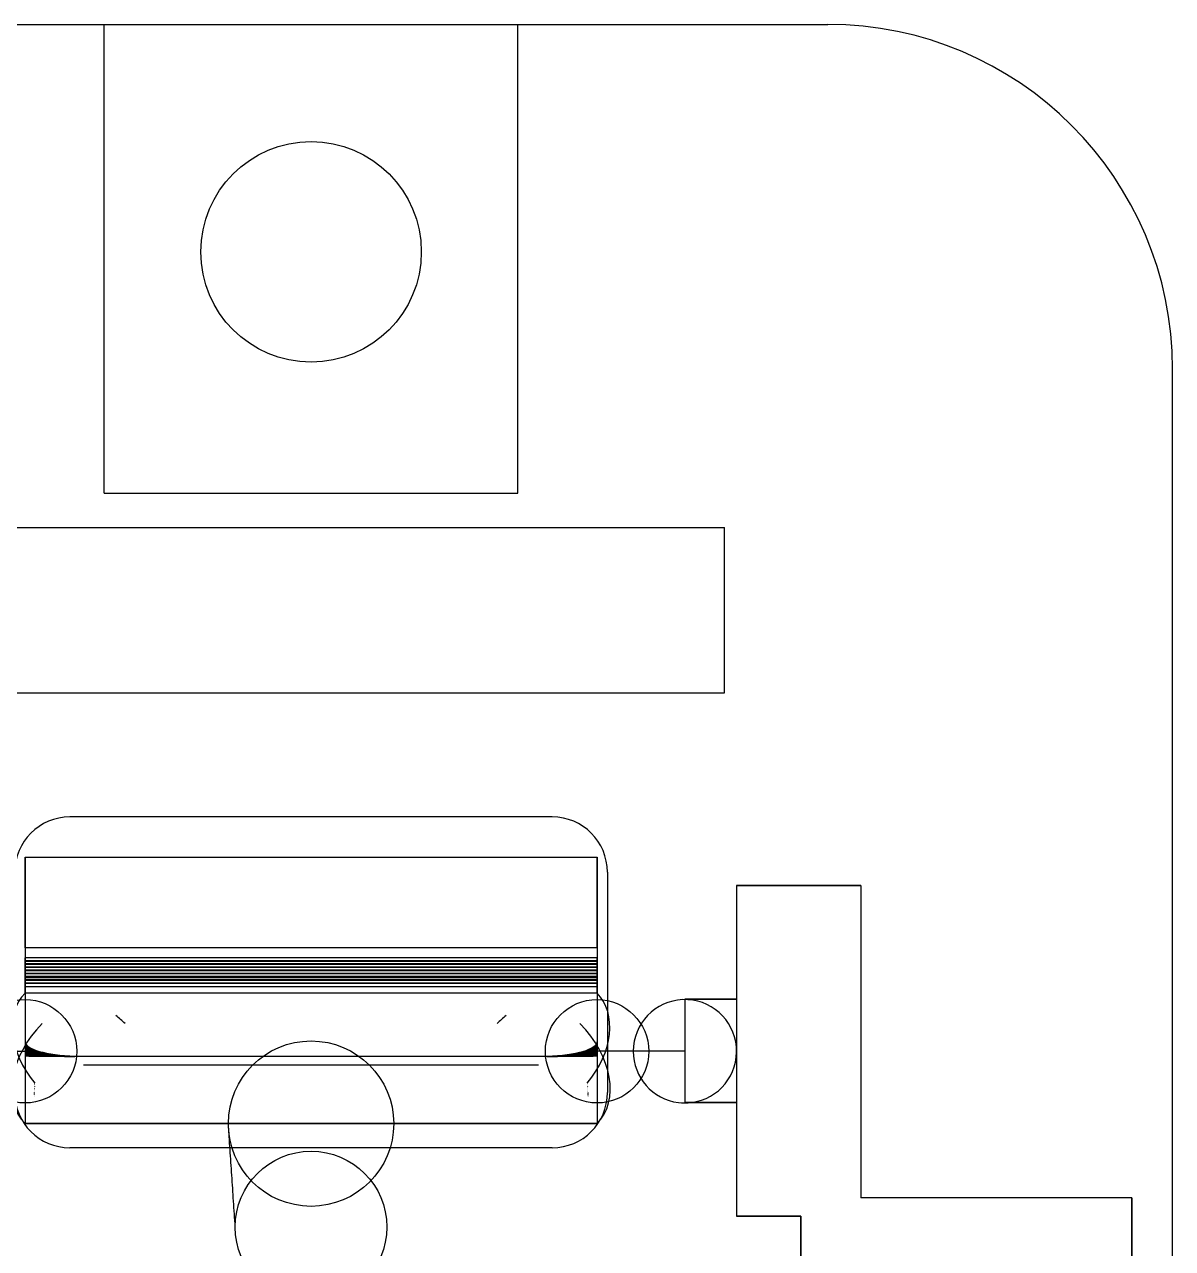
# Model space of a CAD drawing. Header units: millimetres. Extents: x -12.5 to 12.5, y -20 to 24.
# Drawn here: x -4.16 to 12.5, y 6.24 to 24 of the extents above; entities that cross this region are included whole.
import ezdxf

# ---------------------------------------------------------------- set-up
doc = ezdxf.new("R2010")
doc.units = ezdxf.units.MM

msp = doc.modelspace()

# ---------------------------------------------------------------- linework, layer by layer
for p, q in [((-7.5, 24), (7.5, 24)), ((-7.5, 24, -6.5), (7.5, 24, -6.5)), ((-7.5, 24, -6.5), (7.5, 24, -6.5)), ((-7.5, 24), (7.5, 24)), ((-3, 24, -2.6), (3, 24, -2.6)), ((-3, 24, -2.6), (-3, 24, -5.6)), ((-3, 24, -5.6), (3, 24, -5.6)), ((-3, 17.2, -2.6), (-3, 24, -2.6)), ((-3, 24, -2.6), (3, 24, -2.6)), ((-3, 17.2, -5.6), (-3, 24, -5.6)), ((-3, 24, -5.6), (3, 24, -5.6)), ((-3, 17.2, -2.6), (-3, 24, -2.6)), ((-3, 17.2, -5.6), (-3, 24, -5.6)), ((-3, 24, -2.6), (-3, 24, -5.6)), ((3, 24, -2.6), (3, 24, -5.6)), ((3, 17.2, -2.6), (3, 24, -2.6)), ((3, 17.2, -2.6), (3, 24, -2.6)), ((3, 24, -2.6), (3, 24, -5.6)), ((3, 17.2, -5.6), (3, 24, -5.6)), ((3, 17.2, -5.6), (3, 24, -5.6)), ((7.5, 24, -6.5), (7.5, 24)), ((7.5, 24, -6.5), (7.5, 24)), ((1.6, 20.7, -2.5), (1.6, 20.7)), ((1.6, 20.7, -2.5), (1.6, 20.7)), ((12.5, 3.5), (12.5, 19)), ((12.5, -7.8, -6.5), (12.5, 19, -6.5)), ((12.5, -7.8, -6.5), (12.5, 19, -6.5)), ((12.5, 19, -6.5), (12.5, 19)), ((12.5, 3.5), (12.5, 19)), ((12.5, 19, -6.5), (12.5, 19)), ((-3, 17.2, -2.6), (3, 17.2, -2.6)), ((-3, 17.2, -5.6), (3, 17.2, -5.6)), ((-3, 17.2, -5.6), (-3, 17.2, -2.6)), ((-3, 17.2, -5.6), (3, 17.2, -5.6)), ((-3, 17.2, -5.6), (-3, 17.2, -2.6)), ((-3, 17.2, -2.6), (3, 17.2, -2.6)), ((3, 17.2, -5.6), (3, 17.2, -2.6)), ((3, 17.2, -5.6), (3, 17.2, -2.6)), ((-6, 16.7), (6, 16.7)), ((-6, 16.7, -2.5), (6, 16.7, -2.5)), ((-6, 16.7), (6, 16.7)), ((-6, 16.7, -2.5), (6, 16.7, -2.5)), ((6, 14.3), (6, 16.7)), ((6, 16.7, -2.5), (6, 16.7)), ((6, 14.3), (6, 16.7)), ((6, 16.7, -2.5), (6, 16.7)), ((6, 14.3, -2.5), (6, 16.7, -2.5)), ((6, 14.3, -2.5), (6, 16.7, -2.5)), ((-6, 14.3), (6, 14.3)), ((-6, 14.3, -2.5), (6, 14.3, -2.5)), ((-6, 14.3), (6, 14.3)), ((-6, 14.3, -2.5), (6, 14.3, -2.5)), ((6, 14.3, -2.5), (6, 14.3)), ((6, 14.3, -2.5), (6, 14.3)), ((3.5, 12.5), (-3.5, 12.5)), ((3.5, 12.5), (-3.5, 12.5)), ((-3.5, 12.5), (-3.5, 12.5, 2.2)), ((3.5, 12.5, 2.2), (-3.5, 12.5, 2.2)), ((-3.5, 12.5), (-3.5, 12.5, 2.2)), ((3.5, 12.5, 2.2), (-3.5, 12.5, 2.2)), ((3.5, 12.5), (3.5, 12.5, 2.2)), ((3.5, 12.5), (3.5, 12.5, 2.2)), ((-4.15, 11.919, -6.5), (4.15, 11.919, -6.5)), ((-4.15, 11.919, -6.5), (-4.15, 8.05, -6.5)), ((-4.15, 10.599, -1.572), (-4.15, 11.919, -6.5)), ((-4.15, 11.919, -6.5), (4.15, 11.919, -6.5)), ((-4.15, 11.919, -6.5), (-4.15, 8.05, -6.5)), ((-4.15, 10.599, -1.572), (-4.15, 11.919, -6.5)), ((4.15, 11.919, -6.5), (4.15, 8.05, -6.5)), ((4.15, 10.599, -1.572), (4.15, 11.919, -6.5)), ((4.15, 10.599, -1.572), (4.15, 11.919, -6.5)), ((4.15, 11.919, -6.5), (4.15, 8.05, -6.5)), ((4.3, 11.7), (4.3, 8.5)), ((4.3, 11.7), (4.3, 11.7, 2.2)), ((4.3, 11.7, 2.2), (4.3, 8.5, 2.2)), ((4.3, 11.7), (4.3, 8.5)), ((4.3, 11.7), (4.3, 11.7, 2.2)), ((4.3, 11.7, 2.2), (4.3, 8.5, 2.2)), ((6.175, 11.508), (6.175, 9.856)), ((6.175, 11.508), (7.975, 11.508)), ((6.175, 11.508, -5.85), (6.175, 11.508)), ((7.975, 11.508, -5.85), (6.175, 11.508, -5.85)), ((6.175, 11.508), (7.975, 11.508)), ((6.175, 11.508), (6.175, 9.856)), ((6.175, 11.508, -5.85), (6.175, 6.708, -5.85)), ((6.175, 11.508, -5.85), (6.175, 11.508)), ((7.975, 11.508, -5.85), (6.175, 11.508, -5.85)), ((6.175, 11.508, -5.85), (6.175, 6.708, -5.85)), ((7.975, 11.508), (7.975, 6.975)), ((7.975, 11.508, -5.85), (7.975, 11.508)), ((7.975, 11.508, -5.85), (7.975, 6.975, -5.85)), ((7.975, 11.508), (7.975, 6.975)), ((7.975, 11.508, -5.85), (7.975, 11.508)), ((7.975, 11.508, -5.85), (7.975, 6.975, -5.85)), ((4.15, 10.599, -1.572), (-4.15, 10.599, -1.572)), ((-4.15, 10.599, -1.572), (-4.15, 10.164, -1.689)), ((4.15, 10.599, -1.572), (-4.15, 10.599, -1.572)), ((-4.15, 10.599, -1.572), (-4.15, 10.164, -1.689)), ((4.15, 10.599, -1.572), (4.15, 10.164, -1.689)), ((4.15, 10.599, -1.572), (4.15, 10.164, -1.689)), ((-4.15, 10.456, -1.041), (-4.15, 10.409, -1.054)), ((-4.15, 9.945, 0.867), (-4.15, 10.456, -1.041)), ((-4.15, 10.456, -1.041), (-4.15, 10.409, -1.054)), ((4.15, 10.456, -1.041), (-4.15, 10.456, -1.041)), ((-4.15, 9.945, 0.867), (-4.15, 10.456, -1.041)), ((4.15, 10.456, -1.041), (-4.15, 10.456, -1.041)), ((-4.15, 10.412, -1.066), (-4.15, 10.364, -1.078)), ((-4.15, 10.409, -1.054), (-4.15, 10.412, -1.066)), ((-4.15, 10.412, -1.066), (-4.15, 10.364, -1.078)), ((4.15, 10.412, -1.066), (-4.15, 10.412, -1.066)), ((-4.15, 10.409, -1.054), (-4.15, 10.412, -1.066)), ((4.15, 10.412, -1.066), (-4.15, 10.412, -1.066)), ((-4.15, 10.409, -1.054), (4.15, 10.409, -1.054)), ((-4.15, 10.409, -1.054), (4.15, 10.409, -1.054)), ((-4.15, 10.367, -1.09), (-4.15, 10.319, -1.101)), ((-4.15, 10.364, -1.078), (-4.15, 10.367, -1.09)), ((-4.15, 10.367, -1.09), (-4.15, 10.319, -1.101)), ((4.15, 10.367, -1.09), (-4.15, 10.367, -1.09)), ((-4.15, 10.364, -1.078), (-4.15, 10.367, -1.09)), ((4.15, 10.367, -1.09), (-4.15, 10.367, -1.09)), ((-4.15, 10.364, -1.078), (4.15, 10.364, -1.078)), ((-4.15, 10.364, -1.078), (4.15, 10.364, -1.078)), ((-4.15, 10.322, -1.113), (-4.15, 10.273, -1.123)), ((-4.15, 10.319, -1.101), (-4.15, 10.322, -1.113)), ((-4.15, 10.322, -1.113), (-4.15, 10.273, -1.123)), ((4.15, 10.322, -1.113), (-4.15, 10.322, -1.113)), ((-4.15, 10.319, -1.101), (-4.15, 10.322, -1.113)), ((4.15, 10.322, -1.113), (-4.15, 10.322, -1.113)), ((-4.15, 10.319, -1.101), (4.15, 10.319, -1.101)), ((-4.15, 10.319, -1.101), (4.15, 10.319, -1.101)), ((4.15, 9.945, 0.867), (4.15, 10.456, -1.041)), ((4.15, 10.456, -1.041), (4.15, 10.409, -1.054)), ((4.15, 10.456, -1.041), (4.15, 10.409, -1.054)), ((4.15, 9.945, 0.867), (4.15, 10.456, -1.041)), ((4.15, 10.409, -1.054), (4.15, 10.412, -1.066)), ((4.15, 10.412, -1.066), (4.15, 10.364, -1.078)), ((4.15, 10.412, -1.066), (4.15, 10.364, -1.078)), ((4.15, 10.409, -1.054), (4.15, 10.412, -1.066)), ((4.15, 10.364, -1.078), (4.15, 10.367, -1.09)), ((4.15, 10.367, -1.09), (4.15, 10.319, -1.101)), ((4.15, 10.367, -1.09), (4.15, 10.319, -1.101)), ((4.15, 10.364, -1.078), (4.15, 10.367, -1.09)), ((4.15, 10.319, -1.101), (4.15, 10.322, -1.113)), ((4.15, 10.322, -1.113), (4.15, 10.273, -1.123)), ((4.15, 10.322, -1.113), (4.15, 10.273, -1.123)), ((4.15, 10.319, -1.101), (4.15, 10.322, -1.113)), ((-4.15, 10.276, -1.135), (-4.15, 10.227, -1.144)), ((-4.15, 10.273, -1.123), (-4.15, 10.276, -1.135)), ((-4.15, 10.276, -1.135), (-4.15, 10.227, -1.144)), ((4.15, 10.276, -1.135), (-4.15, 10.276, -1.135)), ((-4.15, 10.273, -1.123), (-4.15, 10.276, -1.135)), ((4.15, 10.276, -1.135), (-4.15, 10.276, -1.135)), ((-4.15, 10.273, -1.123), (4.15, 10.273, -1.123)), ((-4.15, 10.273, -1.123), (4.15, 10.273, -1.123)), ((-4.15, 10.23, -1.156), (-4.15, 10.181, -1.165)), ((-4.15, 10.227, -1.144), (-4.15, 10.23, -1.156)), ((-4.15, 10.23, -1.156), (-4.15, 10.181, -1.165)), ((4.15, 10.23, -1.156), (-4.15, 10.23, -1.156)), ((-4.15, 10.227, -1.144), (-4.15, 10.23, -1.156)), ((4.15, 10.23, -1.156), (-4.15, 10.23, -1.156)), ((-4.15, 10.227, -1.144), (4.15, 10.227, -1.144)), ((-4.15, 10.227, -1.144), (4.15, 10.227, -1.144)), ((-4.15, 10.183, -1.177), (-4.15, 10.134, -1.185)), ((-4.15, 10.181, -1.165), (-4.15, 10.183, -1.177)), ((-4.15, 10.183, -1.177), (-4.15, 10.134, -1.185)), ((4.15, 10.183, -1.177), (-4.15, 10.183, -1.177)), ((-4.15, 10.181, -1.165), (-4.15, 10.183, -1.177)), ((4.15, 10.183, -1.177), (-4.15, 10.183, -1.177)), ((-4.15, 10.181, -1.165), (4.15, 10.181, -1.165)), ((-4.15, 10.181, -1.165), (4.15, 10.181, -1.165)), ((-4.15, 10.041, -1.228), (-4.15, 10.164, -1.689)), ((4.15, 10.164, -1.689), (-4.15, 10.164, -1.689)), ((-4.15, 10.041, -1.228), (-4.15, 10.164, -1.689)), ((4.15, 10.164, -1.689), (-4.15, 10.164, -1.689)), ((-4.15, 10.136, -1.197), (-4.15, 10.087, -1.204)), ((-4.15, 10.134, -1.185), (-4.15, 10.136, -1.197)), ((-4.15, 10.136, -1.197), (-4.15, 10.087, -1.204)), ((4.15, 10.136, -1.197), (-4.15, 10.136, -1.197)), ((-4.15, 10.134, -1.185), (-4.15, 10.136, -1.197)), ((4.15, 10.136, -1.197), (-4.15, 10.136, -1.197)), ((-4.15, 10.134, -1.185), (4.15, 10.134, -1.185)), ((-4.15, 10.134, -1.185), (4.15, 10.134, -1.185)), ((4.15, 10.273, -1.123), (4.15, 10.276, -1.135)), ((4.15, 10.276, -1.135), (4.15, 10.227, -1.144)), ((4.15, 10.276, -1.135), (4.15, 10.227, -1.144)), ((4.15, 10.273, -1.123), (4.15, 10.276, -1.135)), ((4.15, 10.227, -1.144), (4.15, 10.23, -1.156)), ((4.15, 10.23, -1.156), (4.15, 10.181, -1.165)), ((4.15, 10.23, -1.156), (4.15, 10.181, -1.165)), ((4.15, 10.227, -1.144), (4.15, 10.23, -1.156)), ((4.15, 10.181, -1.165), (4.15, 10.183, -1.177)), ((4.15, 10.183, -1.177), (4.15, 10.134, -1.185)), ((4.15, 10.183, -1.177), (4.15, 10.134, -1.185)), ((4.15, 10.181, -1.165), (4.15, 10.183, -1.177)), ((4.15, 10.041, -1.228), (4.15, 10.164, -1.689)), ((4.15, 10.041, -1.228), (4.15, 10.164, -1.689)), ((4.15, 10.134, -1.185), (4.15, 10.136, -1.197)), ((4.15, 10.136, -1.197), (4.15, 10.087, -1.204)), ((4.15, 10.136, -1.197), (4.15, 10.087, -1.204)), ((4.15, 10.134, -1.185), (4.15, 10.136, -1.197)), ((-4.15, 10.089, -1.216), (-4.15, 10.04, -1.222)), ((-4.15, 10.087, -1.204), (-4.15, 10.089, -1.216)), ((-4.15, 10.089, -1.216), (-4.15, 10.04, -1.222)), ((4.15, 10.089, -1.216), (-4.15, 10.089, -1.216)), ((-4.15, 10.087, -1.204), (-4.15, 10.089, -1.216)), ((4.15, 10.089, -1.216), (-4.15, 10.089, -1.216)), ((-4.15, 10.087, -1.204), (4.15, 10.087, -1.204)), ((-4.15, 10.087, -1.204), (4.15, 10.087, -1.204)), ((-4.15, 10.04, -1.222), (-4.15, 10.041, -1.228)), ((-4.15, 10.041, -1.228), (4.15, 10.041, -1.228)), ((-4.15, 10.04, -1.222), (-4.15, 10.041, -1.228)), ((-4.15, 10.041, -1.228), (4.15, 10.041, -1.228)), ((-4.15, 10.04, -1.222), (4.15, 10.04, -1.222)), ((-4.15, 10.04, -1.222), (4.15, 10.04, -1.222)), ((4.15, 10.087, -1.204), (4.15, 10.089, -1.216)), ((4.15, 10.089, -1.216), (4.15, 10.04, -1.222)), ((4.15, 10.089, -1.216), (4.15, 10.04, -1.222)), ((4.15, 10.087, -1.204), (4.15, 10.089, -1.216)), ((4.15, 10.04, -1.222), (4.15, 10.041, -1.228)), ((4.15, 10.04, -1.222), (4.15, 10.041, -1.228)), ((-4.15, 9.945, 0.867), (-4.15, 9.238, 0.677)), ((4.15, 9.945, 0.867), (-4.15, 9.945, 0.867)), ((-4.15, 9.945, 0.867), (-4.15, 9.238, 0.677)), ((4.15, 9.945, 0.867), (-4.15, 9.945, 0.867)), ((4.15, 9.945, 0.867), (4.15, 9.238, 0.677)), ((4.15, 9.945, 0.867), (4.15, 9.238, 0.677)), ((5.425, 9.856), (5.425, 8.356)), ((5.425, 9.856), (6.175, 9.856)), ((5.425, 9.856, -5.2), (5.425, 9.856)), ((6.175, 9.856, -5.2), (5.425, 9.856, -5.2)), ((5.425, 9.856), (6.175, 9.856)), ((5.425, 9.856, -5.2), (5.425, 9.1, -5.2)), ((5.425, 9.856, -5.2), (5.425, 9.856)), ((5.425, 9.856), (5.425, 8.356)), ((6.175, 9.856, -5.2), (5.425, 9.856, -5.2)), ((5.425, 9.856, -5.2), (5.425, 9.1, -5.2)), ((6.175, 9.856, -5.2), (6.175, 9.856)), ((6.175, 9.856, -5.2), (6.175, 8.356, -5.2)), ((6.175, 9.856, -5.2), (6.175, 9.856)), ((6.175, 9.856, -5.2), (6.175, 8.356, -5.2)), ((-4.15, 9.238, 0.677), (-4.15, 9.224, 0.673)), ((-4.15, 9.238, 0.677), (-4.15, 9.224, 0.673)), ((4.15, 9.238, 0.677), (4.15, 9.224, 0.673)), ((4.15, 9.238, 0.677), (4.15, 9.224, 0.673)), ((-5.425, 9.1, -5.2), (-4.15, 9.1, -5.2)), ((-5.425, 9.1, -5.2), (-4.15, 9.1, -5.2)), ((-4.15, 9.224, 0.673), (-4.15, 9.209, 0.67)), ((-4.15, 9.224, 0.673), (-4.15, 9.209, 0.67)), ((-4.15, 9.209, 0.67), (-4.15, 9.195, 0.667)), ((-4.15, 9.209, 0.67), (-4.15, 9.195, 0.667)), ((-4.15, 9.195, 0.667), (-4.15, 9.18, 0.664)), ((-4.15, 9.195, 0.667), (-4.15, 9.18, 0.664)), ((-4.15, 9.18, 0.664), (-4.15, 9.166, 0.662)), ((-4.15, 9.18, 0.664), (-4.15, 9.166, 0.662)), ((-4.15, 9.166, 0.662), (-4.15, 9.151, 0.659)), ((-4.15, 9.166, 0.662), (-4.15, 9.151, 0.659)), ((-4.15, 9.151, 0.659), (-4.15, 9.136, 0.657)), ((-4.15, 9.151, 0.659), (-4.15, 9.136, 0.657)), ((-4.15, 9.136, 0.657), (-4.15, 9.122, 0.655)), ((-4.15, 9.136, 0.657), (-4.15, 9.122, 0.655)), ((-4.15, 9.122, 0.655), (-4.15, 9.107, 0.654)), ((-4.15, 9.122, 0.655), (-4.15, 9.107, 0.654)), ((-4.15, 9.107, 0.654), (-4.15, 9.092, 0.653)), ((-4.15, 9.107, 0.654), (-4.15, 9.092, 0.653)), ((-4.15, 9.092, 0.653), (-4.15, 9.077, 0.652)), ((-4.15, 9.092, 0.653), (-4.15, 9.077, 0.652)), ((-4.15, 9.077, 0.652), (-4.15, 9.062, 0.651)), ((-4.15, 9.077, 0.652), (-4.15, 9.062, 0.651)), ((-4.15, 9.062, 0.651), (-4.15, 9.048, 0.65)), ((-4.15, 9.062, 0.651), (-4.15, 9.048, 0.65)), ((4.15, 9.224, 0.673), (4.15, 9.209, 0.67)), ((4.15, 9.224, 0.673), (4.15, 9.209, 0.67)), ((4.15, 9.209, 0.67), (4.15, 9.195, 0.667)), ((4.15, 9.209, 0.67), (4.15, 9.195, 0.667)), ((4.15, 9.195, 0.667), (4.15, 9.18, 0.664)), ((4.15, 9.195, 0.667), (4.15, 9.18, 0.664)), ((4.15, 9.18, 0.664), (4.15, 9.166, 0.662)), ((4.15, 9.18, 0.664), (4.15, 9.166, 0.662)), ((4.15, 9.166, 0.662), (4.15, 9.151, 0.659)), ((4.15, 9.166, 0.662), (4.15, 9.151, 0.659)), ((4.15, 9.151, 0.659), (4.15, 9.136, 0.657)), ((4.15, 9.151, 0.659), (4.15, 9.136, 0.657)), ((4.15, 9.136, 0.657), (4.15, 9.122, 0.655)), ((4.15, 9.136, 0.657), (4.15, 9.122, 0.655)), ((4.15, 9.122, 0.655), (4.15, 9.107, 0.654)), ((4.15, 9.122, 0.655), (4.15, 9.107, 0.654)), ((4.15, 9.107, 0.654), (4.15, 9.092, 0.653)), ((4.15, 9.107, 0.654), (4.15, 9.092, 0.653)), ((5.425, 9.1, -5.2), (4.15, 9.1, -5.2)), ((5.425, 9.1, -5.2), (4.15, 9.1, -5.2)), ((4.15, 9.092, 0.653), (4.15, 9.077, 0.652)), ((4.15, 9.092, 0.653), (4.15, 9.077, 0.652)), ((4.15, 9.077, 0.652), (4.15, 9.062, 0.651)), ((4.15, 9.077, 0.652), (4.15, 9.062, 0.651)), ((4.15, 9.062, 0.651), (4.15, 9.048, 0.65)), ((4.15, 9.062, 0.651), (4.15, 9.048, 0.65)), ((5.425, 9.1, -5.2), (5.425, 8.356, -5.2)), ((5.425, 9.1, -5.2), (5.425, 8.356, -5.2)), ((-4.15, 9.048, 0.65), (-4.15, 9.033, 0.65)), ((-4.15, 9.048, 0.65), (-4.15, 9.033, 0.65)), ((-4.15, 9.033, 0.65), (-4.15, 8.05, 0.65)), ((-4.15, 9.033, 0.65), (-4.15, 8.05, 0.65)), ((3.424, 9.026, 1.491), (-3.424, 9.026, 1.491)), ((3.424, 9.026, 1.491), (-3.424, 9.026, 1.491)), ((3.424, 9.026, 1.491), (-3.424, 9.026, 1.491)), ((3.424, 9.026, 1.491), (-3.424, 9.026, 1.491)), ((3.424, 9.026, 1.491), (-3.424, 9.026, 1.491)), ((3.424, 9.026, 1.491), (-3.424, 9.026, 1.491)), ((3.424, 9.026, 1.491), (-3.424, 9.026, 1.491)), ((3.424, 9.026, 1.491), (-3.424, 9.026, 1.491)), ((3.424, 9.026, 1.491), (-3.424, 9.026, 1.491)), ((3.424, 9.026, 1.491), (-3.424, 9.026, 1.491)), ((3.424, 9.026, 1.491), (-3.424, 9.026, 1.491)), ((3.424, 9.026, 1.491), (-3.424, 9.026, 1.491)), ((3.424, 9.025, 1.491), (-3.424, 9.025, 1.491)), ((3.424, 9.025, 1.491), (-3.424, 9.025, 1.491)), ((3.424, 9.025, 1.491), (-3.424, 9.025, 1.491)), ((3.424, 9.025, 1.491), (-3.424, 9.025, 1.491)), ((3.424, 9.025, 1.491), (-3.424, 9.025, 1.491)), ((3.424, 9.025, 1.491), (-3.424, 9.025, 1.491)), ((3.424, 9.025, 1.491), (-3.424, 9.025, 1.491)), ((3.424, 9.025, 1.491), (-3.424, 9.025, 1.491)), ((3.424, 9.025, 1.491), (-3.424, 9.025, 1.491)), ((3.424, 9.025, 1.491), (-3.424, 9.025, 1.491)), ((3.424, 9.025, 1.491), (-3.424, 9.025, 1.491)), ((3.424, 9.025, 1.491), (-3.424, 9.025, 1.491)), ((3.424, 9.024, 1.491), (-3.424, 9.024, 1.491)), ((3.424, 9.024, 1.491), (-3.424, 9.024, 1.491)), ((3.424, 9.024, 1.491), (-3.424, 9.024, 1.491)), ((3.424, 9.024, 1.491), (-3.424, 9.024, 1.491)), ((3.424, 9.024, 1.491), (-3.424, 9.024, 1.491)), ((3.424, 9.024, 1.491), (-3.424, 9.024, 1.491)), ((-3.3, 8.9, 1.5), (-3.3, 8.9, 1.5)), ((3.3, 8.9, 1.5), (-3.3, 8.9, 1.5)), ((3.3, 8.9, 1.5), (-3.3, 8.9, 1.5)), ((3.3, 8.9, 1.5), (-3.3, 8.9, 1.5)), ((-3.3, 8.9, 1.5), (-3.3, 8.9, 1.5)), ((3.3, 8.9, 1.5), (-3.3, 8.9, 1.5)), ((3.3, 8.9, 1.5), (3.3, 8.9, 1.5)), ((3.3, 8.9, 1.5), (3.3, 8.9, 1.5)), ((4.15, 9.048, 0.65), (4.15, 9.033, 0.65)), ((4.15, 9.048, 0.65), (4.15, 9.033, 0.65)), ((4.15, 9.033, 0.65), (4.15, 8.05, 0.65)), ((4.15, 9.033, 0.65), (4.15, 8.05, 0.65)), ((4.3, 8.5), (4.3, 8.5, 2.2)), ((4.3, 8.5), (4.3, 8.5, 2.2)), ((5.425, 8.356), (6.175, 8.356)), ((5.425, 8.356, -5.2), (5.425, 8.356, -4.545)), ((5.425, 8.356, -4.545), (5.425, 8.356, -4.355)), ((5.425, 8.356, -4.355), (5.425, 8.356)), ((5.425, 8.356), (6.175, 8.356)), ((6.175, 8.356, -5.2), (5.425, 8.356, -5.2)), ((5.425, 8.356, -4.355), (5.425, 8.356)), ((6.175, 8.356, -5.2), (5.425, 8.356, -5.2)), ((5.425, 8.356, -5.2), (5.425, 8.356, -4.545)), ((5.425, 8.356, -4.545), (5.425, 8.356, -4.355)), ((6.175, 8.356), (6.175, 6.708)), ((6.175, 8.356, -5.2), (6.175, 8.356)), ((6.175, 8.356), (6.175, 6.708)), ((6.175, 8.356, -5.2), (6.175, 8.356)), ((-4.15, 8.05, -6.5), (4.15, 8.05, -6.5)), ((-4.15, 8.05, 0.65), (-4.15, 8.05, -6.5)), ((-4.15, 8.05, -6.5), (4.15, 8.05, -6.5)), ((-4.15, 8.05, 0.65), (-4.15, 8.05, -6.5)), ((4.15, 8.05, 0.65), (-4.15, 8.05, 0.65)), ((4.15, 8.05, 0.65), (-4.15, 8.05, 0.65)), ((4.15, 8.05, 0.65), (4.15, 8.05, -6.5)), ((4.15, 8.05, 0.65), (4.15, 8.05, -6.5)), ((3.5, 7.7), (-3.5, 7.7)), ((3.5, 7.7), (-3.5, 7.7)), ((3.5, 7.7, 2.2), (-3.5, 7.7, 2.2)), ((-3.5, 7.7), (-3.5, 7.7, 2.2)), ((-3.5, 7.7), (-3.5, 7.7, 2.2)), ((3.5, 7.7, 2.2), (-3.5, 7.7, 2.2)), ((3.5, 7.7), (3.5, 7.7, 2.2)), ((3.5, 7.7), (3.5, 7.7, 2.2)), ((11.908, 6.975), (7.975, 6.975)), ((11.908, 6.975), (7.975, 6.975)), ((7.975, 6.975, -5.85), (7.975, 6.975)), ((11.908, 6.975, -5.85), (7.975, 6.975, -5.85)), ((7.975, 6.975, -5.85), (7.975, 6.975)), ((11.908, 6.975, -5.85), (7.975, 6.975, -5.85)), ((11.908, 5.175), (11.908, 6.975)), ((11.908, 5.175), (11.908, 6.975)), ((11.908, 6.975, -5.85), (11.908, 6.975)), ((11.908, 6.975, -5.85), (11.908, 5.175, -5.85)), ((11.908, 6.975, -5.85), (11.908, 6.975)), ((11.908, 6.975, -5.85), (11.908, 5.175, -5.85)), ((6.175, 6.708), (7.108, 6.708)), ((7.108, 6.708, -5.85), (6.175, 6.708, -5.85)), ((6.175, 6.708, -5.85), (6.175, 6.708)), ((6.175, 6.708), (7.108, 6.708)), ((6.175, 6.708, -5.85), (6.175, 6.708)), ((7.108, 6.708, -5.85), (6.175, 6.708, -5.85)), ((7.108, 5.175), (7.108, 6.708)), ((7.108, 6.708, -5.85), (7.108, 5.175, -5.85)), ((7.108, 6.708), (7.108, 6.708, -5.85)), ((7.108, 5.175), (7.108, 6.708)), ((7.108, 6.708), (7.108, 6.708, -5.85)), ((7.108, 6.708, -5.85), (7.108, 5.175, -5.85))]:
    msp.add_line(p, q)
for centre, radius in [((0, 20.7), 1.6), ((0, 20.7), 1.6), ((0, 20.7, -2.5), 1.6), ((0, 20.7, -2.5), 1.6), ((-4.15, 9.1, -4.45), 0.75), ((-4.15, 9.1, -4.45), 0.75), ((4.15, 9.1, -4.45), 0.75), ((4.15, 9.1, -4.45), 0.75), ((0, 8.05, -5), 1.2), ((0, 8.05, -5), 1.2), ((0, 6.55, -5), 1.1), ((0, 6.55, -5), 1.1)]:
    msp.add_circle(centre, radius)
for centre, radius, start, end in [((7.5, 19), 5, 0, 90), ((7.5, 19, -6.5), 5, 0, 90), ((7.5, 19, -6.5), 5, 0, 90), ((7.5, 19), 5, 0, 90), ((-3.5, 11.7), 0.8, -270, -180), ((-3.5, 11.7), 0.8, -270, -180), ((-3.5, 11.7, 2.2), 0.8, -270, -180), ((-3.5, 11.7, 2.2), 0.8, -270, -180), ((3.5, 11.7), 0.8, 360, 450), ((3.5, 11.7), 0.8, 360, 450), ((3.5, 11.7, 2.2), 0.8, 360, 450), ((3.5, 11.7, 2.2), 0.8, 360, 450), ((5.425, 9.1, -4.45), 0.75, 277.2599, 540), ((5.425, 9.1, -4.45), 0.75, 277.2599, 540), ((5.425, 9.1, -4.45), 0.75, 180, 262.7401), ((5.425, 9.1, -4.45), 0.75, 180, 262.7401), ((-3.5, 8.5), 0.8, 180, 270), ((-3.5, 8.5), 0.8, 180, 270), ((-3.5, 8.5, 2.2), 0.8, 180, 270), ((-3.5, 8.5, 2.2), 0.8, 180, 270), ((3.5, 8.5), 0.8, -90, 0), ((3.5, 8.5), 0.8, -90, 0), ((3.5, 8.5, 2.2), 0.8, -90, 0), ((3.5, 8.5, 2.2), 0.8, -90, 0), ((5.425, 9.1, -4.45), 0.75, 262.7401, 277.2599), ((5.425, 9.1, -4.45), 0.75, 262.7401, 277.2599)]:
    msp.add_arc(centre, radius, start, end)
for centre, major_axis, ratio, start_param, end_param in [((-3.3, 9.124, 0.647), (0.85, -0.821, -0.22), 0.707107, 3.141593, 4.566042), ((-3.3, 9.124, 0.647), (0.85, -0.821, -0.22), 0.707107, 3.141593, 4.566042), ((3.3, 9.124, 0.647), (-0.85, -0.821, -0.22), 0.707107, 1.717143, 3.141593), ((3.3, 9.124, 0.647), (-0.85, -0.821, -0.22), 0.707107, 1.717143, 3.141593), ((-3.3, 8.9, 0.65), (0.85, -0.85), 0.707107, 1.570796, 1.71893), ((-3.3, 8.9, 0.65), (0.85, -0.85), 0.707107, 1.570796, 1.71893), ((3.3, 8.9, 0.65), (-0.85, -0.85), 0.707107, 4.564255, 4.712389), ((3.3, 8.9, 0.65), (-0.85, -0.85), 0.707107, 4.564255, 4.712389), ((-3.3, 8.9, 0.65), (-0.85, -0.85), 0.707107, 4.712389, 6.283185), ((-3.3, 8.9, 0.65), (-0.85, -0.85), 0.707107, 4.712389, 6.283185), ((3.3, 8.9, 0.65), (0.85, -0.85), 0.707107, 0, 1.570796), ((3.3, 8.9, 0.65), (0.85, -0.85), 0.707107, 0, 1.570796), ((-3.3, 9.238, 0.677), (0, -0.213, 0.823), 0.999962, 4.712389, 6.135051), ((-3.3, 9.238, 0.677), (0, -0.213, 0.823), 0.999962, 4.712389, 6.135051), ((3.3, 9.238, 0.677), (0, -0.213, 0.823), 0.999962, 0.148134, 1.570796), ((3.3, 9.238, 0.677), (0, -0.213, 0.823), 0.999962, 0.148134, 1.570796), ((-3.3, 9.224, 0.673), (0, -0.198, 0.827), 0.999962, 4.712389, 6.135051), ((-3.3, 9.224, 0.673), (0, -0.198, 0.827), 0.999962, 4.712389, 6.135051), ((-3.3, 9.209, 0.67), (0, -0.184, 0.83), 0.999962, 4.712389, 6.135051), ((-3.3, 9.209, 0.67), (0, -0.184, 0.83), 0.999962, 4.712389, 6.135051), ((-3.3, 9.195, 0.667), (0, -0.169, 0.833), 0.999962, 4.712389, 6.135051), ((-3.3, 9.195, 0.667), (0, -0.169, 0.833), 0.999962, 4.712389, 6.135051), ((-3.3, 9.18, 0.664), (0, -0.155, 0.836), 0.999962, 4.712389, 6.135051), ((-3.3, 9.18, 0.664), (0, -0.155, 0.836), 0.999962, 4.712389, 6.135051), ((-3.3, 9.166, 0.662), (0, -0.14, 0.838), 0.999962, 4.712389, 6.135051), ((-3.3, 9.166, 0.662), (0, -0.14, 0.838), 0.999962, 4.712389, 6.135051), ((-3.3, 9.151, 0.659), (0, -0.126, 0.841), 0.999962, 4.712389, 6.135051), ((-3.3, 9.151, 0.659), (0, -0.126, 0.841), 0.999962, 4.712389, 6.135051), ((-3.3, 9.136, 0.657), (0, -0.111, 0.843), 0.999962, 4.712389, 6.135051), ((-3.3, 9.136, 0.657), (0, -0.111, 0.843), 0.999962, 4.712389, 6.135051), ((-3.3, 9.122, 0.655), (0, -0.096, 0.845), 0.999962, 4.712389, 6.135051), ((-3.3, 9.122, 0.655), (0, -0.096, 0.845), 0.999962, 4.712389, 6.135051), ((-3.3, 9.107, 0.654), (0, -0.081, 0.846), 0.999962, 4.712389, 6.135051), ((-3.3, 9.107, 0.654), (0, -0.081, 0.846), 0.999962, 4.712389, 6.135051), ((-3.3, 9.092, 0.653), (0, -0.067, 0.847), 0.999962, 4.712389, 6.135051), ((-3.3, 9.092, 0.653), (0, -0.067, 0.847), 0.999962, 4.712389, 6.135051), ((-3.3, 9.077, 0.652), (0, -0.052, 0.848), 0.999962, 4.712389, 6.135051), ((-3.3, 9.077, 0.652), (0, -0.052, 0.848), 0.999962, 4.712389, 6.135051), ((-3.3, 9.062, 0.651), (0, -0.037, 0.849), 0.999962, 4.712389, 6.135051), ((-3.3, 9.062, 0.651), (0, -0.037, 0.849), 0.999962, 4.712389, 6.135051), ((3.3, 9.224, 0.673), (0, -0.198, 0.827), 0.999962, 0.148134, 1.570796), ((3.3, 9.224, 0.673), (0, -0.198, 0.827), 0.999962, 0.148134, 1.570796), ((3.3, 9.209, 0.67), (0, -0.184, 0.83), 0.999962, 0.148134, 1.570796), ((3.3, 9.209, 0.67), (0, -0.184, 0.83), 0.999962, 0.148134, 1.570796), ((3.3, 9.195, 0.667), (0, -0.169, 0.833), 0.999962, 0.148134, 1.570796), ((3.3, 9.195, 0.667), (0, -0.169, 0.833), 0.999962, 0.148134, 1.570796), ((3.3, 9.18, 0.664), (0, -0.155, 0.836), 0.999962, 0.148134, 1.570796), ((3.3, 9.18, 0.664), (0, -0.155, 0.836), 0.999962, 0.148134, 1.570796), ((3.3, 9.166, 0.662), (0, -0.14, 0.838), 0.999962, 0.148134, 1.570796), ((3.3, 9.166, 0.662), (0, -0.14, 0.838), 0.999962, 0.148134, 1.570796), ((3.3, 9.151, 0.659), (0, -0.126, 0.841), 0.999962, 0.148134, 1.570796), ((3.3, 9.151, 0.659), (0, -0.126, 0.841), 0.999962, 0.148134, 1.570796), ((3.3, 9.136, 0.657), (0, -0.111, 0.843), 0.999962, 0.148134, 1.570796), ((3.3, 9.136, 0.657), (0, -0.111, 0.843), 0.999962, 0.148134, 1.570796), ((3.3, 9.122, 0.655), (0, -0.096, 0.845), 0.999962, 0.148134, 1.570796), ((3.3, 9.122, 0.655), (0, -0.096, 0.845), 0.999962, 0.148134, 1.570796), ((3.3, 9.107, 0.654), (0, -0.081, 0.846), 0.999962, 0.148134, 1.570796), ((3.3, 9.107, 0.654), (0, -0.081, 0.846), 0.999962, 0.148134, 1.570796), ((3.3, 9.092, 0.653), (0, -0.067, 0.847), 0.999962, 0.148134, 1.570796), ((3.3, 9.092, 0.653), (0, -0.067, 0.847), 0.999962, 0.148134, 1.570796), ((3.3, 9.077, 0.652), (0, -0.052, 0.848), 0.999962, 0.148134, 1.570796), ((3.3, 9.077, 0.652), (0, -0.052, 0.848), 0.999962, 0.148134, 1.570796), ((3.3, 9.062, 0.651), (0, -0.037, 0.849), 0.999962, 0.148134, 1.570796), ((3.3, 9.062, 0.651), (0, -0.037, 0.849), 0.999962, 0.148134, 1.570796), ((-3.3, 9.048, 0.65), (0, -0.022, 0.85), 0.999962, 4.712389, 6.135051), ((-3.3, 9.048, 0.65), (0, -0.022, 0.85), 0.999962, 4.712389, 6.135051), ((-3.3, 9.033, 0.65), (0, -0.007, 0.85), 0.999962, 4.71239, 6.135051), ((-3.3, 9.033, 0.65), (0, -0.007, 0.85), 0.999962, 4.712389, 4.71239), ((-3.3, 9.033, 0.65), (0, -0.007, 0.85), 0.999962, 4.71239, 6.135051), ((-3.3, 9.033, 0.65), (0, -0.007, 0.85), 0.999962, 4.712389, 4.71239), ((3.3, 9.048, 0.65), (0, -0.022, 0.85), 0.999962, 0.148134, 1.570796), ((3.3, 9.048, 0.65), (0, -0.022, 0.85), 0.999962, 0.148134, 1.570796), ((3.3, 9.033, 0.65), (0, -0.007, 0.85), 0.999962, 0.148134, 1.570795), ((3.3, 9.033, 0.65), (0, -0.007, 0.85), 0.999962, 0.148134, 1.570795), ((3.3, 9.033, 0.65), (0, -0.007, 0.85), 0.999962, 1.570795, 1.570796), ((3.3, 9.033, 0.65), (0, -0.007, 0.85), 0.999962, 1.570795, 1.570796), ((-3.3, 9.005, 0.641), (0.85, -0.844, -0.104), 0.707107, 4.564255, 4.566042), ((-3.3, 9.005, 0.641), (0.85, -0.844, -0.104), 0.707107, 4.564255, 4.566042), ((-3.3, 9.02, 0.641), (0.85, -0.842, -0.118), 0.707107, 4.564255, 4.566042), ((-3.3, 9.02, 0.641), (0.85, -0.842, -0.118), 0.707107, 4.564255, 4.566042), ((-3.3, 9.035, 0.641), (0.85, -0.84, -0.133), 0.707107, 4.564255, 4.566042), ((-3.3, 9.035, 0.641), (0.85, -0.84, -0.133), 0.707107, 4.564255, 4.566042), ((-3.3, 9.05, 0.641), (0.85, -0.837, -0.148), 0.707107, 4.564255, 4.566042), ((-3.3, 9.05, 0.641), (0.85, -0.837, -0.148), 0.707107, 4.564255, 4.566042), ((-3.3, 9.064, 0.642), (0.85, -0.834, -0.162), 0.707107, 4.564255, 4.566042), ((-3.3, 9.064, 0.642), (0.85, -0.834, -0.162), 0.707107, 4.564255, 4.566042), ((-3.3, 9.079, 0.643), (0.85, -0.831, -0.177), 0.707107, 4.564255, 4.566042), ((-3.3, 9.079, 0.643), (0.85, -0.831, -0.177), 0.707107, 4.564255, 4.566042), ((-3.3, 9.094, 0.644), (0.85, -0.828, -0.191), 0.707107, 4.564255, 4.566042), ((-3.3, 9.094, 0.644), (0.85, -0.828, -0.191), 0.707107, 4.564255, 4.566042), ((-3.3, 9.109, 0.645), (0.85, -0.825, -0.206), 0.707107, 4.564255, 4.566042), ((-3.3, 9.109, 0.645), (0.85, -0.825, -0.206), 0.707107, 4.564255, 4.566042), ((3.3, 9.109, 0.645), (-0.85, -0.825, -0.206), 0.707107, 1.717143, 1.71893), ((3.3, 9.109, 0.645), (-0.85, -0.825, -0.206), 0.707107, 1.717143, 1.71893), ((3.3, 9.094, 0.644), (-0.85, -0.828, -0.191), 0.707107, 1.717143, 1.71893), ((3.3, 9.094, 0.644), (-0.85, -0.828, -0.191), 0.707107, 1.717143, 1.71893), ((3.3, 9.079, 0.643), (-0.85, -0.831, -0.177), 0.707107, 1.717143, 1.71893), ((3.3, 9.079, 0.643), (-0.85, -0.831, -0.177), 0.707107, 1.717143, 1.71893), ((3.3, 9.064, 0.642), (-0.85, -0.834, -0.162), 0.707107, 1.717143, 1.71893), ((3.3, 9.064, 0.642), (-0.85, -0.834, -0.162), 0.707107, 1.717143, 1.71893), ((3.3, 9.05, 0.641), (-0.85, -0.837, -0.148), 0.707107, 1.717143, 1.71893), ((3.3, 9.05, 0.641), (-0.85, -0.837, -0.148), 0.707107, 1.717143, 1.71893), ((3.3, 9.035, 0.641), (-0.85, -0.84, -0.133), 0.707107, 1.717143, 1.71893), ((3.3, 9.035, 0.641), (-0.85, -0.84, -0.133), 0.707107, 1.717143, 1.71893), ((3.3, 9.02, 0.641), (-0.85, -0.842, -0.118), 0.707107, 1.717143, 1.71893), ((3.3, 9.02, 0.641), (-0.85, -0.842, -0.118), 0.707107, 1.717143, 1.71893), ((3.3, 9.005, 0.641), (-0.85, -0.844, -0.104), 0.707107, 1.717143, 1.71893), ((3.3, 9.005, 0.641), (-0.85, -0.844, -0.104), 0.707107, 1.717143, 1.71893), ((-3.3, 8.945, 0.645), (0.85, -0.849, -0.044), 0.707107, 4.564255, 4.566042), ((-3.3, 8.945, 0.645), (0.85, -0.849, -0.044), 0.707107, 4.564255, 4.566042), ((-3.3, 8.93, 0.646), (0.85, -0.849, -0.03), 0.707107, 4.564255, 4.566042), ((-3.3, 8.93, 0.646), (0.85, -0.849, -0.03), 0.707107, 4.564255, 4.566042), ((-3.3, 8.915, 0.648), (0.85, -0.85, -0.015), 0.707107, 4.564255, 4.566042), ((-3.3, 8.915, 0.648), (0.85, -0.85, -0.015), 0.707107, 4.564255, 4.566042), ((-3.3, 8.975, 0.642), (0.85, -0.847, -0.074), 0.707107, 4.564255, 4.566042), ((-3.3, 8.975, 0.642), (0.85, -0.847, -0.074), 0.707107, 4.564255, 4.566042), ((-3.3, 8.96, 0.643), (0.85, -0.848, -0.059), 0.707107, 4.564255, 4.566042), ((-3.3, 8.96, 0.643), (0.85, -0.848, -0.059), 0.707107, 4.564255, 4.566042), ((-3.3, 8.99, 0.642), (0.85, -0.845, -0.089), 0.707107, 4.564255, 4.566042), ((-3.3, 8.99, 0.642), (0.85, -0.845, -0.089), 0.707107, 4.564255, 4.566042), ((3.3, 8.99, 0.642), (-0.85, -0.845, -0.089), 0.707107, 1.717143, 1.71893), ((3.3, 8.99, 0.642), (-0.85, -0.845, -0.089), 0.707107, 1.717143, 1.71893), ((3.3, 8.975, 0.642), (-0.85, -0.847, -0.074), 0.707107, 1.717143, 1.71893), ((3.3, 8.975, 0.642), (-0.85, -0.847, -0.074), 0.707107, 1.717143, 1.71893), ((3.3, 8.96, 0.643), (-0.85, -0.848, -0.059), 0.707107, 1.717143, 1.71893), ((3.3, 8.96, 0.643), (-0.85, -0.848, -0.059), 0.707107, 1.717143, 1.71893), ((3.3, 8.945, 0.645), (-0.85, -0.849, -0.044), 0.707107, 1.717143, 1.71893), ((3.3, 8.945, 0.645), (-0.85, -0.849, -0.044), 0.707107, 1.717143, 1.71893), ((3.3, 8.93, 0.646), (-0.85, -0.849, -0.03), 0.707107, 1.717143, 1.71893), ((3.3, 8.93, 0.646), (-0.85, -0.849, -0.03), 0.707107, 1.717143, 1.71893), ((3.3, 8.915, 0.648), (-0.85, -0.85, -0.015), 0.707107, 1.717143, 1.71893), ((3.3, 8.915, 0.648), (-0.85, -0.85, -0.015), 0.707107, 1.717143, 1.71893)]:
    msp.add_ellipse(centre, major_axis=major_axis, ratio=ratio, start_param=start_param, end_param=end_param)
for points, degree in [([(-3.425, 9.028, 1.491), (-3.425, 9.028, 1.491), (-3.425, 9.027, 1.491), (-3.425, 9.027, 1.491), (-3.425, 9.027, 1.491), (-3.424, 9.027, 1.491), (-3.424, 9.027, 1.491), (-3.424, 9.026, 1.491)], 7), ([(-3.425, 9.028, 1.491), (-3.425, 9.027, 1.491), (-3.425, 9.027, 1.491), (-3.425, 9.027, 1.491), (-3.425, 9.027, 1.491), (-3.424, 9.027, 1.491), (-3.424, 9.026, 1.491), (-3.424, 9.026, 1.491)], 7), ([(-3.425, 9.028, 1.491), (-3.425, 9.028, 1.491), (-3.425, 9.027, 1.491), (-3.425, 9.027, 1.491), (-3.425, 9.027, 1.491), (-3.424, 9.027, 1.491), (-3.424, 9.027, 1.491), (-3.424, 9.026, 1.491)], 7), ([(-3.425, 9.028, 1.491), (-3.425, 9.027, 1.491), (-3.425, 9.027, 1.491), (-3.425, 9.027, 1.491), (-3.425, 9.027, 1.491), (-3.424, 9.027, 1.491), (-3.424, 9.026, 1.491), (-3.424, 9.026, 1.491)], 7), ([(-3.425, 9.027, 1.491), (-3.425, 9.027, 1.491), (-3.425, 9.027, 1.491), (-3.425, 9.027, 1.491), (-3.425, 9.027, 1.491), (-3.424, 9.026, 1.491), (-3.424, 9.026, 1.491), (-3.424, 9.026, 1.491)], 7), ([(-3.425, 9.027, 1.491), (-3.425, 9.027, 1.491), (-3.425, 9.027, 1.491), (-3.425, 9.027, 1.491), (-3.425, 9.026, 1.491), (-3.424, 9.026, 1.491), (-3.424, 9.026, 1.491), (-3.424, 9.026, 1.491)], 7), ([(-3.425, 9.027, 1.491), (-3.425, 9.027, 1.491), (-3.425, 9.027, 1.491), (-3.425, 9.026, 1.491), (-3.425, 9.026, 1.491), (-3.424, 9.026, 1.491), (-3.424, 9.026, 1.491), (-3.424, 9.026, 1.491)], 7), ([(-3.425, 9.027, 1.491), (-3.425, 9.027, 1.491), (-3.425, 9.027, 1.491), (-3.425, 9.026, 1.491), (-3.425, 9.026, 1.491), (-3.424, 9.026, 1.491), (-3.424, 9.026, 1.491), (-3.424, 9.026, 1.491)], 7), ([(-3.425, 9.027, 1.491), (-3.425, 9.027, 1.491), (-3.425, 9.026, 1.491), (-3.425, 9.026, 1.491), (-3.425, 9.026, 1.491), (-3.424, 9.026, 1.491), (-3.424, 9.026, 1.491), (-3.424, 9.025, 1.491)], 7), ([(-3.425, 9.027, 1.491), (-3.425, 9.026, 1.491), (-3.425, 9.026, 1.491), (-3.425, 9.026, 1.491), (-3.425, 9.026, 1.491), (-3.424, 9.026, 1.491), (-3.424, 9.025, 1.491), (-3.424, 9.025, 1.491)], 7), ([(-3.425, 9.027, 1.491), (-3.425, 9.027, 1.491), (-3.425, 9.027, 1.491), (-3.425, 9.027, 1.491), (-3.425, 9.027, 1.491), (-3.424, 9.026, 1.491), (-3.424, 9.026, 1.491), (-3.424, 9.026, 1.491)], 7), ([(-3.425, 9.027, 1.491), (-3.425, 9.027, 1.491), (-3.425, 9.027, 1.491), (-3.425, 9.027, 1.491), (-3.425, 9.026, 1.491), (-3.424, 9.026, 1.491), (-3.424, 9.026, 1.491), (-3.424, 9.026, 1.491)], 7), ([(-3.425, 9.027, 1.491), (-3.425, 9.027, 1.491), (-3.425, 9.027, 1.491), (-3.425, 9.026, 1.491), (-3.425, 9.026, 1.491), (-3.424, 9.026, 1.491), (-3.424, 9.026, 1.491), (-3.424, 9.026, 1.491)], 7), ([(-3.425, 9.027, 1.491), (-3.425, 9.027, 1.491), (-3.425, 9.027, 1.491), (-3.425, 9.026, 1.491), (-3.425, 9.026, 1.491), (-3.424, 9.026, 1.491), (-3.424, 9.026, 1.491), (-3.424, 9.026, 1.491)], 7), ([(-3.425, 9.027, 1.491), (-3.425, 9.027, 1.491), (-3.425, 9.026, 1.491), (-3.425, 9.026, 1.491), (-3.425, 9.026, 1.491), (-3.424, 9.026, 1.491), (-3.424, 9.026, 1.491), (-3.424, 9.025, 1.491)], 7), ([(-3.425, 9.027, 1.491), (-3.425, 9.026, 1.491), (-3.425, 9.026, 1.491), (-3.425, 9.026, 1.491), (-3.425, 9.026, 1.491), (-3.424, 9.026, 1.491), (-3.424, 9.025, 1.491), (-3.424, 9.025, 1.491)], 7), ([(-3.425, 9.026, 1.491), (-3.425, 9.026, 1.491), (-3.425, 9.026, 1.491), (-3.425, 9.026, 1.491), (-3.425, 9.026, 1.491), (-3.424, 9.025, 1.491), (-3.424, 9.025, 1.491), (-3.424, 9.025, 1.491)], 7), ([(-3.425, 9.026, 1.491), (-3.425, 9.026, 1.491), (-3.425, 9.026, 1.491), (-3.425, 9.026, 1.491), (-3.425, 9.025, 1.491), (-3.424, 9.025, 1.491), (-3.424, 9.025, 1.491), (-3.424, 9.025, 1.491)], 7), ([(-3.425, 9.026, 1.491), (-3.425, 9.026, 1.491), (-3.425, 9.026, 1.491), (-3.425, 9.026, 1.491), (-3.425, 9.025, 1.491), (-3.424, 9.025, 1.491), (-3.424, 9.025, 1.491), (-3.424, 9.025, 1.491)], 7), ([(-3.425, 9.026, 1.491), (-3.425, 9.026, 1.491), (-3.425, 9.026, 1.491), (-3.425, 9.025, 1.491), (-3.425, 9.025, 1.491), (-3.424, 9.025, 1.491), (-3.424, 9.025, 1.491), (-3.424, 9.025, 1.491)], 7), ([(-3.425, 9.026, 1.491), (-3.425, 9.026, 1.491), (-3.425, 9.025, 1.491), (-3.425, 9.025, 1.491), (-3.425, 9.025, 1.491), (-3.424, 9.025, 1.491), (-3.424, 9.025, 1.491), (-3.424, 9.024, 1.491)], 7), ([(-3.425, 9.026, 1.491), (-3.425, 9.025, 1.491), (-3.425, 9.025, 1.491), (-3.425, 9.025, 1.491), (-3.425, 9.025, 1.491), (-3.424, 9.025, 1.491), (-3.424, 9.024, 1.491), (-3.424, 9.024, 1.491)], 7), ([(-3.425, 9.026, 1.491), (-3.425, 9.026, 1.491), (-3.425, 9.026, 1.491), (-3.425, 9.026, 1.491), (-3.425, 9.026, 1.491), (-3.424, 9.025, 1.491), (-3.424, 9.025, 1.491), (-3.424, 9.025, 1.491)], 7), ([(-3.425, 9.026, 1.491), (-3.425, 9.026, 1.491), (-3.425, 9.026, 1.491), (-3.425, 9.026, 1.491), (-3.425, 9.025, 1.491), (-3.424, 9.025, 1.491), (-3.424, 9.025, 1.491), (-3.424, 9.025, 1.491)], 7), ([(-3.425, 9.026, 1.491), (-3.425, 9.026, 1.491), (-3.425, 9.026, 1.491), (-3.425, 9.026, 1.491), (-3.425, 9.025, 1.491), (-3.424, 9.025, 1.491), (-3.424, 9.025, 1.491), (-3.424, 9.025, 1.491)], 7), ([(-3.425, 9.026, 1.491), (-3.425, 9.026, 1.491), (-3.425, 9.026, 1.491), (-3.425, 9.025, 1.491), (-3.425, 9.025, 1.491), (-3.424, 9.025, 1.491), (-3.424, 9.025, 1.491), (-3.424, 9.025, 1.491)], 7), ([(-3.425, 9.026, 1.491), (-3.425, 9.026, 1.491), (-3.425, 9.025, 1.491), (-3.425, 9.025, 1.491), (-3.425, 9.025, 1.491), (-3.424, 9.025, 1.491), (-3.424, 9.025, 1.491), (-3.424, 9.024, 1.491)], 7), ([(-3.425, 9.026, 1.491), (-3.425, 9.025, 1.491), (-3.425, 9.025, 1.491), (-3.425, 9.025, 1.491), (-3.425, 9.025, 1.491), (-3.424, 9.025, 1.491), (-3.424, 9.024, 1.491), (-3.424, 9.024, 1.491)], 7), ([(-3.425, 9.025, 1.491), (-3.425, 9.025, 1.491), (-3.425, 9.025, 1.491), (-3.425, 9.025, 1.491), (-3.425, 9.025, 1.491), (-3.424, 9.025, 1.491), (-3.424, 9.024, 1.491), (-3.424, 9.024, 1.491)], 7), ([(-3.425, 9.025, 1.491), (-3.425, 9.025, 1.491), (-3.425, 9.025, 1.491), (-3.425, 9.025, 1.491), (-3.425, 9.025, 1.491), (-3.424, 9.025, 1.491), (-3.424, 9.024, 1.491), (-3.424, 9.024, 1.491)], 7), ([(3.425, 9.028, 1.491), (3.425, 9.028, 1.491), (3.425, 9.027, 1.491), (3.425, 9.027, 1.491), (3.425, 9.027, 1.491), (3.424, 9.027, 1.491), (3.424, 9.027, 1.491), (3.424, 9.026, 1.491)], 7), ([(3.425, 9.028, 1.491), (3.425, 9.027, 1.491), (3.425, 9.027, 1.491), (3.425, 9.027, 1.491), (3.425, 9.027, 1.491), (3.424, 9.027, 1.491), (3.424, 9.026, 1.491), (3.424, 9.026, 1.491)], 7), ([(3.425, 9.028, 1.491), (3.425, 9.028, 1.491), (3.425, 9.027, 1.491), (3.425, 9.027, 1.491), (3.425, 9.027, 1.491), (3.424, 9.027, 1.491), (3.424, 9.027, 1.491), (3.424, 9.026, 1.491)], 7), ([(3.425, 9.028, 1.491), (3.425, 9.027, 1.491), (3.425, 9.027, 1.491), (3.425, 9.027, 1.491), (3.425, 9.027, 1.491), (3.424, 9.027, 1.491), (3.424, 9.026, 1.491), (3.424, 9.026, 1.491)], 7), ([(3.425, 9.027, 1.491), (3.425, 9.027, 1.491), (3.425, 9.027, 1.491), (3.425, 9.027, 1.491), (3.425, 9.027, 1.491), (3.424, 9.026, 1.491), (3.424, 9.026, 1.491), (3.424, 9.026, 1.491)], 7), ([(3.425, 9.027, 1.491), (3.425, 9.027, 1.491), (3.425, 9.027, 1.491), (3.425, 9.027, 1.491), (3.425, 9.026, 1.491), (3.424, 9.026, 1.491), (3.424, 9.026, 1.491), (3.424, 9.026, 1.491)], 7), ([(3.425, 9.027, 1.491), (3.425, 9.027, 1.491), (3.425, 9.027, 1.491), (3.425, 9.026, 1.491), (3.425, 9.026, 1.491), (3.424, 9.026, 1.491), (3.424, 9.026, 1.491), (3.424, 9.026, 1.491)], 7), ([(3.425, 9.027, 1.491), (3.425, 9.027, 1.491), (3.425, 9.027, 1.491), (3.425, 9.026, 1.491), (3.425, 9.026, 1.491), (3.424, 9.026, 1.491), (3.424, 9.026, 1.491), (3.424, 9.026, 1.491)], 7), ([(3.425, 9.027, 1.491), (3.425, 9.027, 1.491), (3.425, 9.026, 1.491), (3.425, 9.026, 1.491), (3.425, 9.026, 1.491), (3.424, 9.026, 1.491), (3.424, 9.026, 1.491), (3.424, 9.025, 1.491)], 7), ([(3.425, 9.027, 1.491), (3.425, 9.026, 1.491), (3.425, 9.026, 1.491), (3.425, 9.026, 1.491), (3.425, 9.026, 1.491), (3.424, 9.026, 1.491), (3.424, 9.025, 1.491), (3.424, 9.025, 1.491)], 7), ([(3.425, 9.027, 1.491), (3.425, 9.027, 1.491), (3.425, 9.027, 1.491), (3.425, 9.027, 1.491), (3.425, 9.027, 1.491), (3.424, 9.026, 1.491), (3.424, 9.026, 1.491), (3.424, 9.026, 1.491)], 7), ([(3.425, 9.027, 1.491), (3.425, 9.027, 1.491), (3.425, 9.027, 1.491), (3.425, 9.027, 1.491), (3.425, 9.026, 1.491), (3.424, 9.026, 1.491), (3.424, 9.026, 1.491), (3.424, 9.026, 1.491)], 7), ([(3.425, 9.027, 1.491), (3.425, 9.027, 1.491), (3.425, 9.027, 1.491), (3.425, 9.026, 1.491), (3.425, 9.026, 1.491), (3.424, 9.026, 1.491), (3.424, 9.026, 1.491), (3.424, 9.026, 1.491)], 7), ([(3.425, 9.027, 1.491), (3.425, 9.027, 1.491), (3.425, 9.027, 1.491), (3.425, 9.026, 1.491), (3.425, 9.026, 1.491), (3.424, 9.026, 1.491), (3.424, 9.026, 1.491), (3.424, 9.026, 1.491)], 7), ([(3.425, 9.027, 1.491), (3.425, 9.027, 1.491), (3.425, 9.026, 1.491), (3.425, 9.026, 1.491), (3.425, 9.026, 1.491), (3.424, 9.026, 1.491), (3.424, 9.026, 1.491), (3.424, 9.025, 1.491)], 7), ([(3.425, 9.027, 1.491), (3.425, 9.026, 1.491), (3.425, 9.026, 1.491), (3.425, 9.026, 1.491), (3.425, 9.026, 1.491), (3.424, 9.026, 1.491), (3.424, 9.025, 1.491), (3.424, 9.025, 1.491)], 7), ([(3.425, 9.026, 1.491), (3.425, 9.026, 1.491), (3.425, 9.026, 1.491), (3.425, 9.026, 1.491), (3.425, 9.026, 1.491), (3.424, 9.025, 1.491), (3.424, 9.025, 1.491), (3.424, 9.025, 1.491)], 7), ([(3.425, 9.026, 1.491), (3.425, 9.026, 1.491), (3.425, 9.026, 1.491), (3.425, 9.026, 1.491), (3.425, 9.025, 1.491), (3.424, 9.025, 1.491), (3.424, 9.025, 1.491), (3.424, 9.025, 1.491)], 7), ([(3.425, 9.026, 1.491), (3.425, 9.026, 1.491), (3.425, 9.026, 1.491), (3.425, 9.026, 1.491), (3.425, 9.025, 1.491), (3.424, 9.025, 1.491), (3.424, 9.025, 1.491), (3.424, 9.025, 1.491)], 7), ([(3.425, 9.026, 1.491), (3.425, 9.026, 1.491), (3.425, 9.026, 1.491), (3.425, 9.025, 1.491), (3.425, 9.025, 1.491), (3.424, 9.025, 1.491), (3.424, 9.025, 1.491), (3.424, 9.025, 1.491)], 7), ([(3.425, 9.026, 1.491), (3.425, 9.026, 1.491), (3.425, 9.025, 1.491), (3.425, 9.025, 1.491), (3.425, 9.025, 1.491), (3.424, 9.025, 1.491), (3.424, 9.025, 1.491), (3.424, 9.024, 1.491)], 7), ([(3.425, 9.026, 1.491), (3.425, 9.025, 1.491), (3.425, 9.025, 1.491), (3.425, 9.025, 1.491), (3.425, 9.025, 1.491), (3.424, 9.025, 1.491), (3.424, 9.024, 1.491), (3.424, 9.024, 1.491)], 7), ([(3.425, 9.026, 1.491), (3.425, 9.026, 1.491), (3.425, 9.026, 1.491), (3.425, 9.026, 1.491), (3.425, 9.026, 1.491), (3.424, 9.025, 1.491), (3.424, 9.025, 1.491), (3.424, 9.025, 1.491)], 7), ([(3.425, 9.026, 1.491), (3.425, 9.026, 1.491), (3.425, 9.026, 1.491), (3.425, 9.026, 1.491), (3.425, 9.025, 1.491), (3.424, 9.025, 1.491), (3.424, 9.025, 1.491), (3.424, 9.025, 1.491)], 7), ([(3.425, 9.026, 1.491), (3.425, 9.026, 1.491), (3.425, 9.026, 1.491), (3.425, 9.026, 1.491), (3.425, 9.025, 1.491), (3.424, 9.025, 1.491), (3.424, 9.025, 1.491), (3.424, 9.025, 1.491)], 7), ([(3.425, 9.026, 1.491), (3.425, 9.026, 1.491), (3.425, 9.026, 1.491), (3.425, 9.025, 1.491), (3.425, 9.025, 1.491), (3.424, 9.025, 1.491), (3.424, 9.025, 1.491), (3.424, 9.025, 1.491)], 7), ([(3.425, 9.026, 1.491), (3.425, 9.026, 1.491), (3.425, 9.025, 1.491), (3.425, 9.025, 1.491), (3.425, 9.025, 1.491), (3.424, 9.025, 1.491), (3.424, 9.025, 1.491), (3.424, 9.024, 1.491)], 7), ([(3.425, 9.026, 1.491), (3.425, 9.025, 1.491), (3.425, 9.025, 1.491), (3.425, 9.025, 1.491), (3.425, 9.025, 1.491), (3.424, 9.025, 1.491), (3.424, 9.024, 1.491), (3.424, 9.024, 1.491)], 7), ([(3.425, 9.025, 1.491), (3.425, 9.025, 1.491), (3.425, 9.025, 1.491), (3.425, 9.025, 1.491), (3.425, 9.025, 1.491), (3.424, 9.025, 1.491), (3.424, 9.024, 1.491), (3.424, 9.024, 1.491)], 7), ([(3.425, 9.025, 1.491), (3.425, 9.025, 1.491), (3.425, 9.025, 1.491), (3.425, 9.025, 1.491), (3.425, 9.025, 1.491), (3.424, 9.025, 1.491), (3.424, 9.024, 1.491), (3.424, 9.024, 1.491)], 7), ([(-1.1, 6.55, -5), (-1.2, 8.05, -5)], 1), ([(-1.1, 6.55, -5), (-1.2, 8.05, -5)], 1)]:
    msp.add_open_spline(points, degree=degree)

doc.saveas('drawing.dxf')
